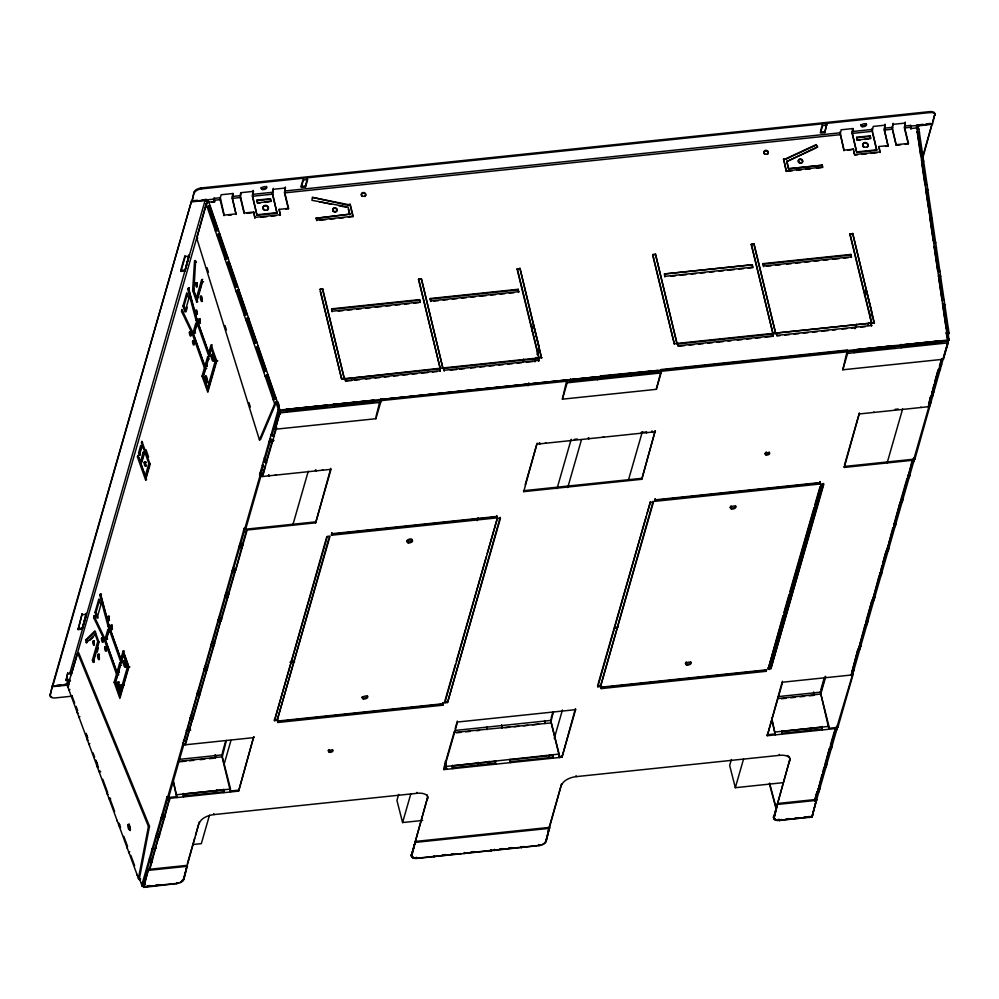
<?xml version="1.0" encoding="UTF-8"?>
<svg xmlns="http://www.w3.org/2000/svg" width="999" height="999" viewBox="0 0 999 999"><rect width="100%" height="100%" fill="white"/><g stroke="black" fill="none" stroke-linecap="round" stroke-linejoin="round"><path stroke-width="1.5" d="M550.624 720.042L558.578 753.146M220.017 197.315L220.092 199.475M197.777 301.785L196.716 301.985L192.632 290.472L194.568 260.689L195.479 262.35L196.528 262.15M195.617 260.502L193.881 291.283L196.328 298.189L197.377 298.002L202.31 280.856M486.913 726.585L487.15 729.595L487.237 727.085M544.605 720.541L544.842 723.551L544.93 721.041M820.329 691.633L828.97 729.245L828.82 725.811L820.591 693.156L825.199 676.286M128.134 664.76L124.55 654.695L123.501 654.882L121.154 663.061L108.054 626.223L99.775 595.092L101.436 594.018L100.387 594.205L108.591 625.012L120.767 659.265L121.816 659.078L124.163 650.898L123.114 651.086L128.834 667.207L119.88 698.426L114.148 682.305L116.496 674.125L104.321 639.872L93.656 617.619L93.881 615.621L105.37 639.685L117.545 673.938L115.197 682.117L120.404 696.765M94.93 615.421L94.705 617.419L93.656 617.619M212.075 344.717L209.728 352.897L208.679 353.084L211.026 344.905L216.758 361.026L207.792 392.245L202.06 376.123L204.408 367.944L192.233 333.691L181.581 311.438L181.793 309.44L193.282 333.504L205.457 367.757L203.109 375.936L208.316 390.584M348.426 217.307L353.134 216.259L350.237 204.358L348.027 204.595L312.462 197.402L311.913 200.3L348.127 207.03L349.875 214.161L316.159 218.244L316.733 220.629M771.69 717.819L775.299 734.864L771.902 719.929M822.027 729.008L822.115 726.51L822.264 729.944L822.027 729.008L781.78 733.229L782.017 734.165L781.855 730.731L781.78 733.229M630.893 376.111L630.769 372.727L630.719 374.101M232.755 193.531L232.168 198.214L236.101 214.423L232.417 197.964L233.279 193.481L221.204 194.743L220.342 197.752L214.298 198.376L214.498 202.048L211.588 202.347M220.342 197.752L224.201 215.122L236.276 213.861M253.209 190.422L253.446 191.371L241.371 192.632L240.434 196.279L244.368 213.012L253.758 212.025L254.895 217.957L253.758 212.025M253.446 191.371L252.585 195.841L256.993 215.285L277.035 213.187L272.627 193.744L273.251 188.312M288.386 208.953L284.465 192.732L285.327 187.05L284.703 192.482L288.561 208.379L285.702 209.228M840.009 131.856L843.93 150.737M885.439 146.391L888.123 146.104L884.202 129.895L885.077 124.213L885.301 125.162L873.226 126.423L872.364 130.906L876.772 150.35L856.73 152.447L852.322 133.004L853.183 128.534L841.108 129.795L840.246 134.266L844.105 150.175L853.496 149.188L854.632 155.107L857.617 154.795M872.127 128.496L872.264 131.868M885.301 125.162L884.44 129.645L888.123 146.104M892.294 126.374L892.294 129.046M892.582 125.375L893.156 123.364L892.532 128.796L896.215 145.255L900.748 144.78M908.291 143.993L904.37 127.772L905.231 122.103L904.607 127.522L908.466 143.431L905.269 144.306M904.607 126.049L910.651 125.412L910.838 129.083L910.539 127.847M140.285 878.833A1.399 0.799 -22.2 0 1 139.485 878.158L149.488 826.298L78.734 652.859L77.685 653.046L148.439 826.485L138.436 878.346A2.51 1.361 -21.3 0 0 140.459 879.42L139.148 879.657L140.622 878.795M173.289 780.531L176.91 797.564L173.114 781.118M183.379 795.928L183.466 793.431L183.616 796.865L183.379 795.928L223.626 791.72L223.714 789.21L223.863 792.644L223.626 791.72M178.471 761.363L222.327 756.767L230.419 788.511L230.569 791.945L222.165 757.354L226.386 740.434M445.279 761.338L446.59 769.305L445.492 763.448M452.385 767.744L452.472 765.234L452.622 768.681L452.385 767.744L495.317 763.248L495.404 760.739L495.554 764.185L495.317 763.248M510.077 761.7L510.164 759.19L510.314 762.637L510.077 761.7L553.009 757.205L553.096 754.695L553.259 758.129L553.009 757.205M446.266 766.47L559.14 754.058L559.29 757.504L559.14 754.058L550.924 721.64L553.434 711.825M286.513 411.238L286.613 408.766L286.75 412.175L286.513 411.238L326.76 407.03C326.661 402.347 327.547 408.379 326.773 407.018M333.479 406.318L333.579 403.846L333.716 407.255L333.479 406.318L373.726 402.11C373.601 397.49 374.513 403.434 373.726 402.098M376.086 416.296L380.532 398.926L380.669 402.335L375.886 418.718L275.262 429.258L279.87 411.6L278.159 402.322L275.961 403.097L277.984 402.884M570.292 381.506L570.379 379.033L570.529 382.442L570.292 381.506L627.297 375.549C627.185 370.916 628.096 376.86 627.31 375.524M853.983 349.887L854.295 352.709L853.97 349.862L894.23 345.642L894.542 348.501L894.23 345.666M901.011 346.84L901.11 344.368L901.248 347.777L901.011 346.84L941.258 342.645C941.145 338.024 942.057 343.956 941.27 342.632M943.63 356.818L948.026 341.695L946.153 332.879L948.351 332.105L946.328 332.317L948.313 342.307L943.431 359.253L842.794 369.792L847.589 353.409L847.439 350L660.951 369.543L661.088 372.952L656.306 389.335L562.387 399.175L566.845 379.945L380.357 399.513M657.492 372.365C657.379 367.669 658.279 373.763 657.492 372.365L630.656 375.187M842.794 369.792L847.277 350.587M207.38 202.947L208.853 202.085L277.447 402.297L275.699 403.708L260.489 439.672L259.44 439.86L196.766 238.262L206.119 203.896A2.498 1.174 -19.4 0 1 208.866 202.135L214.673 201.473M143.681 886.088L148.389 869.417L187.3 865.334L183.779 879.57A6.256 3.159 -14.4 0 1 176.786 883.578L143.556 887.412L143.169 885.713L143.918 887.025L148.389 869.417M186.875 866.82L183.779 879.57M411.625 854.744L415.384 841.445L549.55 827.384L546.041 841.62A6.256 3.159 -14.4 0 1 539.048 845.616L416.945 858.416A6.256 3.159 -14.4 0 1 411.863 855.668L411.625 854.744A6.256 3.159 -14.4 0 0 413.349 857.217M411.863 855.668L415.384 841.445M549.55 827.384L546.041 841.62M816.558 799.4L812.075 817.007L779.208 820.454A6.256 3.159 -14.4 0 1 774.125 817.719L777.647 803.483L816.558 799.4L812.075 817.007L811.375 816.92M774.125 817.719L777.647 803.483M50.187 695.204L52.41 685.726L50.187 695.204A6.256 3.134 -14.3 0 0 55.27 697.926L72.315 696.141M197.577 200.312L191.596 200.836L52.472 685.376L52.71 686.313L67.807 684.477L67.57 683.541M910.651 125.412L910.439 126.136L932.579 123.814L934.789 114.336A6.256 3.134 -14.3 0 0 929.719 111.626L201.174 187.962A6.256 3.134 -14.3 0 0 194.181 191.933L191.958 201.423L214.098 199.101L214.298 198.376M52.71 686.313L191.596 200.836M191.958 201.423L194.181 191.933M78.097 629.595L82.13 613.786L78.097 629.595L82.13 629.17L86.401 614.298L82.368 614.722M184.977 270.966L189.011 255.17L184.977 270.966L180.956 271.391L180.719 270.454L184.99 255.594M180.956 271.391L185.227 256.518L189.248 256.106M66.084 680.506L67.77 672.889L66.084 680.506L67.807 680.331A1.386 1.161 16 0 1 69.406 681.256L68.194 685.514A1.386 1.136 14.7 0 0 66.571 684.602L66.334 683.666M82.13 629.17L86.151 613.374M81.955 629.295L86.251 614.323M185.539 268.519L189.41 255.045M67.807 680.331L66.571 684.602L67.807 684.477M68.007 673.826L69.718 673.638L205.319 199.65L206.556 199.525L206.793 200.462L205.557 200.587A1.386 1.174 17.5 0 1 207.155 201.536L208.204 201.348A2.498 2.098 16.8 0 0 205.319 199.65M207.155 201.536L71.329 674.575A1.386 1.161 16 0 0 69.718 673.638M146.666 479.782L145.617 479.97L137.437 456.943L137.862 455.457L145.217 476.186L146.279 475.986L149.9 463.361L148.851 463.548L145.217 476.186M139.423 455.157L138.599 452.859L140.734 445.429L141.558 447.727L139.423 455.157L140.472 454.97L139.66 452.672L141.359 446.728M148.851 463.548L141.483 442.819L141.908 441.333L150.1 464.36L145.617 479.97M95.017 612.375L98.864 599L100.911 604.757L97.065 618.131L95.017 612.375L96.066 612.187L99.488 600.299M182.942 306.193L186.776 292.819L188.823 298.576L184.977 311.95L182.942 306.193L183.991 306.006L187.4 294.106M141.059 459.765L143.194 452.335L144.243 452.147L142.108 459.577L141.059 459.765L141.883 462.062L144.018 454.632L143.194 452.335M187.312 307.305L186.039 311.763L183.991 306.006M94.543 632.067L95.592 631.868L86.688 639.835L87.313 642.507L86.264 642.694L85.639 640.022L94.893 630.831L98.988 642.345L93.232 662.412L92.407 660.114L97.74 641.533L95.292 634.627L96.341 634.44M197.265 300.349L193.681 290.284L194.031 289.061L192.982 289.248M196.328 298.189L201.661 279.62L202.71 279.42M94.281 662.225L93.456 659.927L98.789 641.346L97.74 641.533M196.716 301.985L202.485 281.918L201.661 279.62M97.153 652.185L98.389 647.889M108.454 630.893L106.743 636.838L107.567 639.148L106.518 639.335L105.694 637.025L107.83 629.595L108.879 629.407M196.366 324.712L194.655 330.657L195.479 332.954L194.43 333.154L193.606 330.844L195.742 323.414L196.791 323.226M106.518 639.335L108.641 631.905L107.83 629.595M194.43 333.154L196.566 325.724L195.742 323.414M240.272 194.705L240.846 192.695M252.922 191.421L252.335 196.091L256.993 215.285M120.317 664.273L118.606 670.229L119.43 672.527L118.382 672.714L117.557 670.416L119.693 662.986L120.742 662.787M120.767 659.265L123.114 651.086M208.229 358.092L206.531 364.036L207.342 366.346L206.293 366.533L205.482 364.235L207.617 356.805L208.666 356.606M119.48 694.63L127.597 666.395L128.646 666.196L120.529 694.442L119.48 694.63L115.397 683.116L117.745 674.949L104.645 638.111L105.694 637.924M118.382 672.714L120.517 665.284L119.693 662.986M207.405 388.449L215.509 360.214L216.558 360.015L208.454 388.261L207.405 388.449L203.309 376.935L205.657 368.768L192.557 331.93L193.606 331.73M206.293 366.533L208.429 359.103L207.617 356.805M212.462 348.514L211.413 348.701L209.066 356.868L195.979 320.042L187.687 288.911L189.348 287.837L187.687 288.911M272.964 189.323L272.39 193.993L277.035 213.187M302.722 180.569L301.011 186.513L305.307 186.064L307.442 178.634M303.384 180.007L301.248 187.45L305.544 187L307.68 179.558L303.384 180.007L303.147 179.083M143.219 885.913L142.17 886.101L141.796 885.052L167.195 796.615A2.498 2.085 16 0 0 170.092 798.288L238.624 791.108L253.746 736.663L238.624 791.108M182.929 744.168L183.978 743.968L168.619 797.477L167.57 797.664L244.231 528.334A2.498 2.085 16 0 0 247.128 530.007L315.659 522.827L331.019 469.318L262.487 476.498A2.498 2.085 16 0 1 259.59 474.825L278.371 409.428A2.498 2.085 16 0 0 281.268 411.101L946.965 341.346A2.498 2.085 16 0 0 948.875 339.173L949.05 340.247L947.964 340.284L916.857 127.959L918.031 128.484M260.639 474.637L261.014 475.686L245.654 529.195L244.605 529.383L259.965 475.886L259.59 474.825M145.442 884.477L145.092 883.553A1.386 1.161 16 0 1 143.494 882.629L149.862 860.239L148.839 860.526A2.498 2.085 16 0 0 151.736 862.199L151.611 861.25L149.051 870.166M150.499 858.004L149.475 858.291A2.498 2.085 16 0 0 152.372 859.964L158.654 836.725L152.135 859.028A1.386 1.161 16 0 1 150.524 858.104L156.468 837.199M157.567 833.578L162.238 817.132L161.214 817.419A2.498 2.085 16 0 0 164.111 819.093L159.415 835.439A2.498 2.085 16 0 1 156.518 833.765L157.542 833.491A1.386 1.161 16 0 0 159.178 834.502L163.986 818.144M162.874 814.909L161.826 815.097A2.498 2.085 16 0 0 164.76 816.857L169.318 799.562L164.51 815.933A1.386 1.161 16 0 1 162.912 814.997L167.145 800.049M182.555 743.106A2.498 2.085 16 0 0 185.452 744.779L192.582 718.568L186.064 740.871A1.386 1.161 16 0 1 184.465 739.934L190.834 717.557L189.81 717.831A2.498 2.085 16 0 0 192.707 719.505L213.836 645.941A2.498 2.085 16 0 1 210.939 644.268L210.939 644.268M199.188 695.529L193.107 716.345A1.386 1.161 16 0 1 191.496 715.421L197.44 694.517M203.858 668.693L203.896 668.793A2.498 2.085 16 0 0 206.793 670.454L206.668 669.517L200.15 691.82A1.386 1.161 16 0 1 198.539 690.896L204.907 668.506M213.274 646.478L207.193 667.295A1.386 1.161 16 0 1 205.582 666.37L211.526 645.466M212.6 641.745L211.538 641.945A2.498 2.085 16 0 0 214.473 643.706L220.742 620.466L214.236 642.769A1.386 1.161 16 0 1 212.625 641.845L218.993 619.455M227.784 595.941L221.278 618.244A1.386 1.161 16 0 1 219.668 617.32L226.036 594.929L225.025 595.217A2.498 2.085 16 0 0 227.922 596.89L227.784 595.941A1.386 1.161 16 0 1 227.273 595.941M234.827 571.416L228.321 593.718A1.386 1.161 16 0 1 226.711 592.794L233.079 570.404M233.716 568.181L240.122 545.879L239.111 546.166A2.498 2.085 16 0 0 242.008 547.839L241.87 546.89L235.602 570.129A2.498 2.085 16 0 1 232.705 568.456L233.754 568.269A1.386 1.161 16 0 0 235.364 569.205L235.464 569.193M240.759 543.656L244.605 530.282L243.581 530.556A2.498 2.085 16 0 0 246.478 532.23L242.645 545.604A2.498 2.085 16 0 1 239.748 543.931L240.796 543.743A1.386 1.161 16 0 0 242.407 544.68L246.353 531.281M262.999 473.326L262.887 473.326A1.386 1.161 16 0 1 261.276 472.402L263.386 464.872L262.362 465.159A2.498 2.085 16 0 0 265.259 466.833L265.135 465.884L262.487 476.498M272.702 439.51L266.196 461.813A1.386 1.161 16 0 1 264.585 460.889L270.954 438.499M275.587 429.47L273.776 435.427A1.386 1.161 16 0 1 272.165 434.503L278.109 413.598M151.736 862.199L152.372 859.964M155.844 835.901L155.881 836.001A2.498 2.085 16 0 0 158.779 837.674L159.415 835.439M164.111 819.093L164.76 816.857M170.092 798.288L169.443 800.511A2.498 2.085 16 0 1 166.546 798.838L167.57 798.563M213.836 645.941L214.473 643.706M217.982 619.742L217.944 619.642A2.498 2.085 16 0 0 220.879 621.415L228.022 596.878M227.922 596.89L234.965 572.365A2.498 2.085 16 0 1 232.068 570.691L232.03 570.591M234.965 572.365L235.602 570.129M242.008 547.839L242.645 545.604M246.478 532.23L247.128 530.007M265.259 466.833L272.839 440.447A2.498 2.085 16 0 1 269.942 438.786L269.905 438.686M272.839 440.447L276.673 427.435M149.713 869.617L151.848 862.187M235.714 570.117L242.108 547.827M265.372 466.82L263.237 474.25A2.498 2.085 16 0 1 260.227 472.589L261.251 472.315M176.586 794.729L230.257 789.098M187.375 863.586L194.655 838.236M195.517 835.251L198.938 823.313M199.363 821.827L183.329 879.432A6.256 3.134 -14.3 0 1 180.07 882.392M222.427 752.472L225.737 740.946M209.49 815.221L201.323 843.643L193.581 844.455M215.921 792.781L216.783 789.797M224.088 764.372L230.956 740.434M292.807 525.062L308.266 471.216M315.659 522.827L330.781 468.381M274.463 720.679L327.385 536.363L330.07 536.088L277.148 720.391L274.463 720.679L326.71 536.938M277.148 720.391L329.395 536.65M442.882 705.194L443.069 702.772L442.882 705.194L277.847 722.477L278.034 720.054M331.618 535.202L331.805 532.779L331.618 535.202L496.653 517.907L497.077 516.421L332.055 533.716M277.847 722.477L278.271 720.991L443.306 703.708M398.651 794.392L396.928 800.374L402.585 822.552L422.702 820.441M477.235 520.691L478.096 517.694M522.764 362.15L523.626 359.153M531.78 330.731L533.503 324.75L538.773 345.454M402.585 822.552L410.739 794.13M527.984 385.814L528.846 382.829M534.852 361.888L536.138 357.392M537 354.408L539.148 346.928M496.653 517.907L496.84 515.496M445.054 700.386L455.382 664.422M456.243 661.425L486.351 556.543M487.212 553.546L497.539 517.582L444.855 702.821L447.54 702.534L500.462 518.231L497.777 518.518M447.54 702.534L500.224 517.295M459.777 853.708L416.496 858.241A6.256 3.134 -14.3 0 1 411.426 855.531L427.46 797.926A12.862 6.431 -14.3 0 0 426.773 794.667M411.426 855.531L427.46 797.926M444.093 767.17L454.333 731.505M455.194 728.533L457.317 721.091M525.187 484.777L536.7 444.642M443.906 769.592L457.567 722.027L575.636 709.665L575.387 708.728L561.975 757.217L443.906 769.592L443.668 768.656L446.353 768.381M641.783 479.283L655.207 430.781L641.783 479.283L523.713 491.645L537.125 443.156M477.559 765.371L478.421 762.374M557.005 488.673L571.178 439.31M488.286 764.247L489.148 761.25M567.744 487.549L581.48 439.685M551.136 718.044L552.784 712.324M550.874 722.914L453.583 732.529M548.663 757.916L549.525 754.932M554.245 738.473L562.412 710.064M628.546 479.732L642.295 431.868M561.975 757.217L575.636 709.665M547.927 831.593L561.625 783.865L545.591 841.47A6.256 3.134 -14.3 0 1 542.32 844.43M598.001 684.365L646.191 516.533M647.052 513.536L650.499 501.56L597.814 686.788L600.499 686.513L653.421 502.21L650.736 502.485M600.499 686.513L653.184 501.273M601.198 688.598L601.623 687.112L766.658 669.817L766.221 671.303L601.198 688.598L601.386 686.176M654.969 501.323L655.157 498.901L654.969 501.323L820.004 484.028L820.191 481.605L820.004 484.028M820.679 130.619L822.377 124.675M824.774 132.592L826.673 124.226L824.774 132.592L820.491 133.042L822.627 125.612L826.91 125.162M852.659 128.584L852.085 133.254L856.73 152.447M731.393 759.527L729.67 765.509L735.326 787.687L783.316 782.654M855.069 328.771L856.355 324.288M864.522 295.866L866.233 289.885L871.515 310.589M917.781 128.859L918.643 125.874L918.406 124.937L917.169 125.062L917.407 125.999L918.643 125.874A1.386 1.174 17.5 0 0 917.569 127.098L916.483 127.135A2.498 2.098 16.8 0 1 917.045 125.524M768.206 668.943L821.128 484.627L823.813 484.353L770.891 668.656L768.206 668.943L783.029 615.559M783.89 612.562L789.048 594.58M789.909 591.583L814.01 507.679M814.872 504.682L820.029 486.7M735.326 787.687L743.481 759.265M769.255 669.53L822.502 484.065M868.031 325.524L868.88 322.527M870.179 318.044L871.89 312.063M770.891 668.656L823.576 483.416M922.364 157.73L932.279 123.227L922.601 158.666M932.754 121.453L934.789 114.336M828.733 728.308L835.551 727.597A1.386 1.161 16 0 0 836.613 726.385L836.787 727.472L837.874 727.434L837.699 726.348A2.498 2.085 16 0 1 835.788 728.533L767.257 735.714L782.379 681.268M844.48 465.01L859.415 412.987L844.292 467.432L912.824 460.252A2.498 2.085 16 0 0 914.734 458.079L914.909 459.153L913.823 459.19L913.648 458.104A1.386 1.161 16 0 1 912.587 459.315L844.055 466.496L844.292 467.432M767.257 735.714L782.617 682.205L851.148 675.024A2.498 2.085 16 0 0 853.071 672.851L914.097 460.302A2.498 2.085 16 0 1 912.187 462.475L901.298 500.374A2.498 2.085 16 0 0 903.221 498.201L902.122 498.239A1.386 1.161 16 0 1 901.061 499.45L901.185 500.387M774.987 732.03L828.646 726.398M811.126 816.782A2.498 2.085 16 0 1 810.401 816.97L778.758 820.279A6.256 3.134 -14.3 0 1 773.676 817.569L789.709 759.964A12.862 6.431 -14.3 0 0 787.474 755.494M773.676 817.569L789.709 759.964M820.816 689.772L824.138 678.246M810.301 730.506L811.163 727.509M820.554 694.655L825.761 676.66M887.174 462.787L902.634 408.941M814.535 800.436L817.095 791.52L814.772 801.373M817.731 789.285L817.844 789.272A1.386 1.161 16 0 0 818.905 788.074L819.979 787.936A2.498 2.085 16 0 1 818.081 790.209L822.002 774.425M822.851 771.453L824.138 766.995M824.774 764.759L829.47 748.413L825.124 765.684A2.498 2.085 16 0 0 827.035 763.511L825.948 763.548A1.386 1.161 16 0 1 824.887 764.759L825.012 765.696M830.531 744.705L834.377 731.318M851.66 671.128L851.772 671.116A1.386 1.161 16 0 0 852.834 669.904L853.92 669.879A2.498 2.085 16 0 1 852.01 672.052L858.066 648.838L851.148 675.024M859.215 647.514L860.326 647.577A2.498 2.085 16 0 1 858.403 649.75L865.109 624.313M865.746 622.077L872.139 599.787L866.096 623.001A2.498 2.085 16 0 0 868.006 620.829L866.907 620.766A1.386 1.161 16 0 1 865.858 622.065L865.983 623.014M872.789 597.552L872.889 597.539A1.386 1.161 16 0 0 873.963 596.328L875.037 596.203A2.498 2.085 16 0 1 873.126 598.476L879.182 575.262M879.932 573.014L879.832 573.026A1.386 1.161 16 0 0 881.006 571.815L882.092 571.778A2.498 2.085 16 0 1 880.169 573.95L881.967 565.596M882.816 562.624L886.225 550.736L880.069 573.963M886.975 548.501L886.875 548.501A1.386 1.161 16 0 0 888.036 547.29L889.135 547.252A2.498 2.085 16 0 1 887.212 549.425L892.844 527.697M894.018 523.976L900.311 501.685L894.255 524.9A2.498 2.085 16 0 0 896.178 522.727L895.079 522.764A1.386 1.161 16 0 1 894.018 523.976L894.155 524.912M900.948 499.463L906.93 478.646M907.991 474.937L908.103 474.925A1.386 1.161 16 0 0 909.165 473.713L910.251 473.676A2.498 2.085 16 0 1 908.341 475.861L911.837 461.55M930.194 397.639L928.833 404.508A2.498 2.085 16 0 0 930.743 402.335L929.657 402.372A1.386 1.161 16 0 1 928.583 403.584M931.792 392.07L931.892 392.058A1.386 1.161 16 0 0 932.966 390.846L934.053 390.821A2.498 2.085 16 0 1 932.129 392.994L933.928 384.64M934.777 381.668L938.186 369.78L932.03 393.007M941.07 359.74L939.709 366.608A2.498 2.085 16 0 0 941.62 364.435L948.875 339.173M817.969 790.221L824.475 767.919A2.498 2.085 16 0 0 826.398 765.746L825.286 765.684M873.026 598.488L879.532 576.186A2.498 2.085 16 0 0 881.455 574L880.344 573.95M887.112 549.438L893.618 527.135A2.498 2.085 16 0 0 895.529 524.962M928.72 404.52L930.718 396.141M939.597 366.621L941.732 359.19M817.332 792.457L818.081 790.209M824.475 767.919L825.124 765.684M829.707 749.35L835.788 728.533M858.703 646.603L858.815 646.59A1.386 1.161 16 0 0 859.877 645.379L860.951 645.254A2.498 2.085 16 0 1 859.053 647.527L866.096 623.001M872.389 600.724L873.126 598.476M879.532 576.186L880.169 573.95M886.463 551.673L887.212 549.425M893.618 527.135L894.255 524.9M900.549 502.622L901.298 500.374M912.187 462.475L912.824 460.252M859.652 413.923L928.183 406.743L928.833 404.508M930.856 397.09L932.129 392.994M938.423 370.704L939.709 366.608M815.684 799.125L817.819 791.695M818.893 787.974L824.862 767.17M825.936 763.448L830.194 748.588M831.268 744.867L832.367 744.929A2.498 2.085 16 0 1 830.456 747.115L830.219 746.178A1.386 1.161 16 0 0 831.28 744.967L835.539 730.007M852.821 669.817L858.79 649M859.864 645.292L865.833 624.475M866.92 620.854L872.876 599.949M873.963 596.328L879.919 575.436M881.006 571.815L886.962 550.911M888.049 547.29L894.005 526.386M895.067 522.664L901.048 501.86M908.091 477.335L901.485 500.462L902.572 500.437A2.498 2.085 16 0 1 900.661 502.609M909.152 473.613L912.562 461.725M913.011 460.339L913.648 458.104M929.644 402.272L931.343 396.328M932.941 390.759L938.923 369.942M939.472 365.671A1.386 1.161 16 0 0 940.534 364.473L942.232 358.429M836.787 727.472L853.071 672.851M913.823 459.19L929.182 405.681M837.699 726.348L812.949 812.562A2.498 2.085 16 0 1 812.711 813.76M914.909 459.153L941.233 365.796M837.874 727.434L853.233 673.925M275.262 429.258L280.132 412.45L278.159 402.322M562.387 399.175L567.17 382.792L566.858 379.97M660.414 373.501L656.306 389.335M77.685 653.046L67.607 686.35L138.436 878.346L139.485 878.158M257.405 203.047L256.993 200.1L270.417 198.689L270.991 201.074L257.405 203.047L260.377 202.735M270.816 201.636L270.417 198.689M279.171 209.365L280.307 215.285L279.171 209.365L288.561 208.379M246.89 314.198L247.065 313.624A2.498 1.124 -18.9 0 0 244.305 315.334L245.354 315.135A1.386 0.624 -18.9 0 1 246.079 314.473M256.543 342.37L256.731 341.808A2.498 1.124 -18.9 0 0 253.958 343.506M312.462 197.402L347.839 205.157L350.237 204.358M265.047 371.041A1.386 0.624 -18.9 0 1 266.196 370.554L266.383 369.98A2.498 1.124 -18.9 0 0 263.611 371.69L264.66 371.491L256.618 348.014A1.386 0.624 -18.9 0 1 258.154 347.065L258.329 346.503A2.498 1.124 -18.9 0 0 255.569 348.201L256.618 348.014M316.159 218.244L349.875 214.161M275.037 399.001A1.386 0.624 -18.9 0 1 275.861 398.726L276.036 398.164A2.498 1.124 -18.9 0 0 273.264 399.862L274.325 399.675L266.271 376.198A1.386 0.624 -18.9 0 1 267.807 375.249L267.994 374.687A2.498 1.124 -18.9 0 0 265.222 376.386L266.271 376.198M279.732 410.065L947.901 340.047M320.055 289.298L322.739 289.023L320.055 289.298L341.67 379.133L344.355 378.846L322.739 289.023M332.105 311.775L331.705 308.828L419.592 299.625L420.167 302.01L332.292 311.213L331.705 308.828M351.81 380.507L345.604 381.156L345.03 378.771L439.797 368.294L440.197 371.241L439.797 368.294M345.604 381.156L345.204 378.209M418.668 278.971L440.284 368.793L418.494 279.533L421.353 278.684L442.969 368.519L421.353 278.684M419.992 302.572L419.592 299.625M430.319 298.501L430.719 301.448L430.319 298.501L518.206 289.285L518.606 292.232L518.206 289.285M443.818 367.882L444.218 370.829L443.818 367.882L538.411 357.967L538.811 360.914L538.411 357.967M538.898 358.466L517.107 269.206L519.967 268.356L541.583 358.179L519.967 268.356M597.052 376.81L597.352 379.62L597.052 376.81L570.217 379.62M600.574 375.861L600.711 379.295L600.574 375.899L657.417 370.479M655.481 254.158L677.097 343.981L655.481 254.158L652.797 254.433L674.412 344.268L652.984 256.518M664.447 273.963L752.334 264.76L664.447 273.963L664.847 276.91M677.946 343.344L678.346 346.291L677.946 343.344L772.539 333.429L772.939 336.376L772.539 333.429M751.236 244.668L754.095 243.818L775.711 333.654L773.026 333.928L751.236 244.668L754.095 243.818M783.603 158.953L786.325 171.416L783.603 158.953L785.813 158.729L816.183 144.63L817.469 147.328L816.183 144.63M783.428 159.515L785.813 158.729M788.436 168.756L821.977 165.247L788.436 168.756L786.688 161.613L817.644 146.766M763.461 266.583L763.061 263.636L850.948 254.42L851.348 257.367L850.948 254.42M773.026 333.928L751.41 244.106M776.56 333.017L871.153 323.102L776.56 333.017L776.96 335.964L780.069 335.627M857.142 140.197L856.742 137.25L870.154 135.852L870.741 138.224L857.142 140.197L860.127 139.885M853.496 149.188L847.951 150.312M870.554 138.799L870.154 135.852M871.64 323.601L849.849 234.34L852.709 233.491L874.325 323.314L852.709 233.491M878.908 146.528L880.044 152.447L878.908 146.528L888.298 145.542M916.67 128.521L918.218 127.909M871.153 323.102L871.553 326.049L870.978 323.664M925.686 189.548L925.861 188.986A2.498 1.236 -8.4 0 1 927.909 190.185L926.822 190.222A1.386 0.687 -8.4 0 0 925.686 189.548L929.395 212.949A2.498 1.236 -8.4 0 1 931.443 214.136L930.356 214.173M811.837 816.083L811.7 816.308A2.498 2.085 16 0 0 812.312 814.784L812.474 815.871L811.388 815.908M947.339 337.537L949.025 333.241L918.905 129.208A2.51 1.286 -8.8 0 0 916.857 127.959M874.412 412.375L873.638 412.125M921.365 407.455L920.603 407.205M259.44 439.86L274.65 403.896A2.51 1.024 -18 0 1 277.447 402.297L276.136 402.535M146.603 886.737L145.891 886.65M176.111 883.653L175.412 883.566M524.962 847.102L524.05 846.403M782.567 820.104L781.655 819.417M276.011 475.074L275.299 474.95M322.977 470.154L322.252 470.029M546.091 443.169L545.379 443.044M603.783 437.125L603.071 437M173.426 883.928L172.69 883.728M431.044 856.942L430.294 856.742M461.226 853.77L460.477 853.583M434.09 855.818L434.278 856.867L433.691 856.505M99.775 595.092L100.387 594.205M86.264 642.694L95.292 634.627M89.573 640.484L92.957 637.462M785.639 159.291L815.996 145.192M786.688 161.613L816.071 147.977M207.555 202.385L208.866 202.135M208.341 207.118L207.293 207.317A2.498 1.124 -18.9 0 1 210.065 205.607L209.877 206.181A1.386 0.624 -18.9 0 0 208.341 207.118L216.396 230.607L215.347 230.794A2.498 1.124 -18.9 0 1 218.107 229.096L217.932 229.658A1.386 0.624 -18.9 0 0 216.521 230.369M196.766 238.262L197.814 238.074M218.007 235.302L216.945 235.489A2.498 1.124 -18.9 0 1 219.718 233.791L219.543 234.353A1.386 0.624 -18.9 0 0 218.007 235.302L226.049 258.778L225 258.978A2.498 1.124 -18.9 0 1 227.76 257.267L227.585 257.842A1.386 0.624 -18.9 0 0 226.423 258.316M227.66 263.474L226.611 263.674A2.498 1.124 -18.9 0 1 229.37 261.963L229.196 262.537A1.386 0.624 -18.9 0 0 227.66 263.474L235.702 286.963L234.653 287.15A2.498 1.124 -18.9 0 1 237.412 285.452L237.238 286.014A1.386 0.624 -18.9 0 0 235.702 286.963M195.767 283.167L196.815 282.979M202.485 281.918L203.534 281.73M192.632 290.472L193.681 290.284M200.512 296.516L201.561 296.328A2.785 0.787 79.7 0 0 202.422 301.074M237.312 291.658L236.263 291.845A2.498 1.124 -18.9 0 1 239.023 290.147L238.848 290.709A1.386 0.624 -18.9 0 0 237.312 291.658L245.354 315.135M181.581 311.438L182.63 311.238M195.692 310.489L196.741 310.289A2.223 0.637 79.7 0 0 197.427 314.086M188.299 288.024L196.503 318.831L197.552 318.644M195.979 320.042L197.028 319.842L210.115 356.68M198.851 319.405L199.9 319.218M196.566 325.724L197.615 325.524M246.965 319.83L245.916 320.03A2.498 1.124 -18.9 0 1 248.676 318.331L248.501 318.893A1.386 0.624 -18.9 0 0 246.965 319.83L255.007 343.319M193.606 330.844L194.655 330.657M189.498 332.043L190.547 331.843M192.233 333.691L193.282 333.504M192.67 340.959L193.719 340.771M211.476 354.92L212.525 354.732M208.429 359.103L209.478 358.916M216.758 361.026L217.807 360.839M205.482 364.235L206.531 364.036M204.408 367.944L205.457 367.757M205.657 368.768L206.706 368.569M202.06 376.123L203.109 375.936M205.294 376.473L206.343 376.286A3.472 0.987 79.7 0 0 206.83 381.019A3.472 0.987 79.7 0 0 208.391 382.043M203.309 376.935L204.358 376.748M275.961 403.097L277.272 402.859M275.699 403.708L274.65 403.896L206.119 203.896L207.18 203.696A1.386 0.674 -19.8 0 1 207.317 203.434M278.371 409.428L278.746 410.489L279.795 410.289L276.773 401.461M278.534 412.112L277.51 412.4A2.498 2.085 16 0 0 280.407 414.073M141.483 442.819L142.532 442.632M141.558 447.727L142.607 447.54M138.599 452.859L139.66 452.672M137.437 456.943L138.486 456.755L146.154 478.334M272.128 434.403L271.116 434.69A2.498 2.085 16 0 0 274.013 436.363M144.331 462.262L145.392 462.075A2.223 0.637 79.7 0 0 145.492 464.41A2.223 0.637 79.7 0 0 146.329 466.096M264.56 460.789L263.536 461.076A2.498 2.085 16 0 0 266.433 462.749M259.965 475.886L261.014 475.686M226.673 592.707L225.662 592.981A2.498 2.085 16 0 0 228.559 594.655M107.767 616.67L108.816 616.483M108.591 625.012L109.64 624.825M108.054 626.223L109.103 626.023L122.203 662.861M110.939 625.586L111.988 625.399M108.641 631.905L109.69 631.705M85.639 640.022L86.688 639.835M105.694 637.025L106.743 636.838M101.586 638.224L102.635 638.024M219.63 617.232L218.619 617.507A2.498 2.085 16 0 0 221.516 619.18M92.907 641.37L93.956 641.171M104.321 639.872L105.37 639.685M104.758 647.14L105.807 646.952A2.223 0.637 79.7 0 0 106.493 650.736M97.652 654.72L98.701 654.532M92.407 660.114L93.456 659.927M123.564 661.101L124.613 660.913M120.517 665.284L121.566 665.097M128.834 667.207L129.882 667.02M117.557 670.416L118.606 670.229M116.496 674.125L117.545 673.938M117.745 674.949L118.794 674.75M114.148 682.305L115.197 682.117M205.557 666.271L204.533 666.558A2.498 2.085 16 0 0 207.43 668.231M117.37 682.654L118.419 682.467M115.397 683.116L116.446 682.929M198.514 690.796L197.49 691.083A2.498 2.085 16 0 0 200.387 692.757L200.262 691.808M191.471 715.321L190.447 715.609A2.498 2.085 16 0 0 193.344 717.282L193.219 716.333M184.428 739.847L183.404 740.134A2.498 2.085 16 0 0 186.301 741.807L186.176 740.858M143.456 882.529L142.445 882.816A2.498 2.085 16 0 0 145.342 884.49M68.656 686.163L67.607 686.35A2.51 1.211 -19.7 0 0 68.169 687.25M69.868 689.447L68.819 689.635A2.498 1.261 -20.3 0 0 69.493 690.596M79.845 716.495L78.796 716.695A2.498 1.261 -20.2 0 0 79.47 717.644M89.823 743.556L88.774 743.743A2.498 1.261 -20.2 0 0 89.448 744.705M99.8 770.604L98.751 770.791A2.498 1.261 -20.2 0 0 100.749 771.765M109.778 797.652L108.729 797.839A2.498 1.261 -20.3 0 0 110.727 798.813M119.755 824.699L118.706 824.887A2.498 1.261 -20.2 0 0 119.393 825.848M148.439 826.485L149.488 826.298M129.745 851.747L128.696 851.935A2.498 1.261 -20.2 0 0 129.37 852.896M917.169 125.062L923.213 124.326M926.235 123.963L930.768 123.414M917.407 125.999L932.517 124.163M194.418 192.869A6.256 3.134 -14.3 0 1 201.411 188.898L929.957 112.562A6.256 3.134 -14.3 0 1 935.027 115.272M273.489 189.273L285.564 187.999M893.393 124.313L905.469 123.052M820.254 132.105L824.537 131.656M232.417 196.478L240.509 195.629M252.585 194.368L272.627 192.27M284.703 190.996L840.246 132.792M852.322 131.531L872.364 129.42M884.44 128.159L892.532 127.31M214.373 200.25L220.417 199.625M232.492 198.351L240.584 197.502M252.66 196.241L272.702 194.143M284.777 192.869L840.321 134.665M852.397 133.404L872.439 131.294M884.515 130.032L892.606 129.183M904.682 127.922L910.726 127.285M911.026 128.521L916.845 127.909M256.818 200.662L270.242 199.251M856.555 137.825L869.979 136.413M264.86 202.26L269.33 201.786M864.597 139.423L869.068 138.948M896.39 144.693L908.466 143.431M228.546 215.222L231.568 214.897M246.878 213.299L252.235 212.737M257.168 214.723L277.21 212.625M856.905 151.885L876.96 149.788M255.07 217.382L280.482 214.723M854.807 154.545L880.219 151.885M260.864 217.32L266.845 216.696M271.328 216.234L275.811 215.759M862.1 154.321L866.583 153.858M871.078 153.384L877.047 152.76M353.134 216.259L316.908 220.055L316.333 217.682M786.513 170.854L822.739 167.058L822.152 164.685M319.755 220.304L325.786 219.68M330.319 219.206L334.852 218.731M339.373 218.257L343.906 217.782M787.836 171.266L792.369 170.792M796.89 170.317L801.423 169.842M805.956 169.368L810.476 168.893M816.52 168.257L821.041 167.782M180.719 270.454L184.74 270.03M418.494 279.533L421.178 279.258M517.107 269.206L519.792 268.918M652.622 255.007L655.307 254.72M849.849 234.34L852.534 234.053M331.531 309.403L419.405 300.187M430.144 299.063L518.019 289.86M762.886 264.198L850.761 254.995M430.906 300.874L518.781 291.671M665.034 276.348L752.909 267.145L752.334 264.76M851.523 256.805L763.648 266.009L763.061 263.636M338.274 311.126L342.907 310.652M347.527 310.165L352.147 309.678M356.78 309.19L361.401 308.703M366.034 308.229L370.654 307.742M375.274 307.255L381.443 306.606M386.076 306.119L390.696 305.644M395.317 305.157L399.95 304.67M404.57 304.183L409.203 303.696M413.823 303.209L418.444 302.734M433.803 301.124L438.436 300.637M443.057 300.15L447.677 299.663M452.31 299.188L456.93 298.701M461.563 298.214L466.183 297.727M470.804 297.24L475.437 296.765M480.057 296.278L486.226 295.629M490.859 295.142L495.479 294.655M500.099 294.181L504.732 293.694M509.353 293.207L513.986 292.719M671.016 276.261L675.636 275.786M680.269 275.299L686.438 274.65M691.058 274.163L695.691 273.676M700.311 273.202L704.932 272.715M709.565 272.228L714.185 271.74M718.818 271.253L723.438 270.779M728.059 270.292L734.228 269.643M738.86 269.156L743.481 268.669M748.101 268.194L752.734 267.707L752.147 265.322M766.545 266.258L771.178 265.771M775.798 265.284L780.419 264.797M786.588 264.161L791.22 263.674M795.841 263.187L800.474 262.7M805.094 262.213L809.714 261.738M814.347 261.251L818.968 260.764M823.588 260.277L828.221 259.79M832.841 259.315L839.01 258.666M843.643 258.179L848.263 257.692M341.845 378.559L344.53 378.284M440.459 368.231L443.144 367.944M541.758 357.617L539.085 357.892L517.282 268.631M674.587 343.693L677.272 343.419M773.201 333.366L775.886 333.079M874.5 322.752L871.827 323.027L850.024 233.766M345.03 378.771L439.61 368.868M443.643 368.444L538.236 358.529M677.772 343.906L772.352 334.003M345.791 380.594L440.372 370.679M444.405 370.254L538.985 360.352M678.521 345.729L773.114 335.814M777.147 335.389L871.727 325.487M354.907 380.182L359.565 379.695M365.771 379.046L370.417 378.559M375.075 378.072L379.72 377.585M384.378 377.098L389.023 376.611M393.681 376.123L398.326 375.636M402.984 375.149L407.629 374.662M412.287 374.163L416.933 373.676M421.59 373.189L427.797 372.54M432.442 372.053L437.1 371.566M450.424 370.167L456.63 369.518M459.727 369.193L464.385 368.706M470.579 368.057L475.237 367.57M479.882 367.083L484.54 366.596M489.185 366.109L493.843 365.622M498.489 365.135L503.146 364.647M507.804 364.16L512.45 363.673M517.107 363.186L521.753 362.699M526.411 362.212L532.604 361.563M679.894 346.129L684.552 345.642M689.198 345.154L693.855 344.667M698.501 344.18L703.159 343.693M707.816 343.206L712.462 342.719M717.12 342.232L723.313 341.583M727.971 341.096L731.068 340.771M737.274 340.122L741.92 339.635M746.578 339.136L751.223 338.649M755.881 338.162L760.539 337.674M765.184 337.187L771.39 336.538M784.715 335.14L789.372 334.653M794.018 334.166L798.676 333.678M803.321 333.191L807.979 332.704M812.624 332.217L817.282 331.73M821.927 331.243L828.134 330.594M832.791 330.107L835.888 329.782M842.095 329.133L846.74 328.646M851.398 328.159L856.043 327.672M860.701 327.185L865.346 326.698M286.438 409.328L326.698 405.144M333.404 404.433L373.651 400.224M900.936 344.967L941.195 340.746M285.677 409.677L327.585 405.282M333.791 404.632L374.138 400.412M380.344 399.762L658.104 370.654M661.201 370.329L847.414 350.811M853.621 350.162L893.968 345.941M900.174 345.292L942.069 340.896M854.045 351.785L894.305 347.565M269.343 440.884L273.988 440.397M268.719 441.808L273.364 441.321M260.702 470.716L263.773 470.392M574.3 439.36L577.372 439.036M641.196 432.355L644.268 432.03M537.375 444.093L655.444 431.718M895.166 409.34L898.263 409.016M641.545 478.346L523.476 490.721L523.713 491.645M315.422 521.89L246.89 529.07A1.386 1.161 16 0 1 245.279 528.134L245.654 529.195M655.394 499.837L820.429 482.542M331.381 534.265L496.416 516.982M654.732 500.387L819.767 483.091M77.86 628.658L81.893 628.234M65.847 679.582L67.57 679.395A2.498 2.085 16 0 1 70.467 681.068M56.831 685.264L61.264 684.802M64.211 684.49L68.644 684.028M290.609 661.463L293.706 661.138M614.934 627.484L618.031 627.16M52.647 686.663L68.881 684.964M289.96 662.325L294.605 661.837M614.285 628.346L617.382 628.021M117.745 685.127L123.701 684.502M199.75 694.979L199.862 694.967A2.498 2.085 16 0 1 196.853 693.306L196.815 693.219M274.226 719.742L276.91 719.455M447.302 701.598L444.617 701.885L444.855 702.821M600.262 685.576L597.577 685.863L597.814 686.788M767.969 668.006L770.654 667.719M187.35 729.582L190.422 729.258M186.064 730.681L190.659 730.194M277.61 721.553L442.644 704.258M600.961 687.662L765.983 670.379L766.221 671.303M185.452 744.779L253.983 737.599M179.932 759.29L222.253 754.857L222.003 753.92L222.028 756.743M455.032 730.456L550.961 720.404L550.724 719.48M778.333 696.59L820.641 692.145M778.408 698.488L820.728 694.055M179.845 761.787L186.039 761.138M189.136 760.813L193.781 760.326M199.975 759.677L204.62 759.19M209.253 758.703L213.898 758.216M456.481 732.804L461.076 732.317M465.684 731.842L470.279 731.355M476.411 730.719L479.483 730.394M504.97 727.722L509.577 727.235M514.173 726.76L518.768 726.273M523.376 725.798L527.971 725.311M532.567 724.824L538.711 724.188M781.343 698.763L785.988 698.276M790.634 697.789L795.266 697.302M799.912 696.815L804.557 696.328M809.202 695.841L813.848 695.354M183.292 794.018L223.539 789.809M452.297 765.833L495.242 761.338M510.002 759.789L552.934 755.294M781.693 731.318L821.94 727.097M176.673 796.64L169.855 797.352A1.386 1.161 16 0 1 168.419 796.752M230.332 791.008L238.386 790.172M559.053 756.568L561.738 756.293M767.02 734.777L775.062 733.928M199.6 822.764A12.862 6.431 -14.3 0 1 213.986 814.585L417.257 793.293A12.862 6.431 -14.3 0 1 427.697 798.863M561.863 784.802A12.862 6.431 -14.3 0 1 576.248 776.623L779.52 755.331A12.862 6.431 -14.3 0 1 789.947 760.901M151.786 848.825L156.431 848.338M148.626 870.341L187.537 866.27M415.621 842.369L549.787 828.308M777.884 804.407L816.795 800.336M147.178 885.863L150.162 885.551M156.119 884.927L159.103 884.615M442.42 854.932L445.404 854.62M451.373 853.995L454.345 853.683M471.116 851.922L474.1 851.61M499.825 848.913L502.797 848.601M508.766 847.976L511.75 847.664M786.126 818.918L789.11 818.606M795.067 817.981L798.051 817.669M804.008 817.045L806.992 816.732M174.825 883.566L144.693 886.725A2.498 2.085 16 0 1 141.796 885.052M464.41 853.221L537.05 845.604M202.06 199.912L206.556 199.525M191.833 201.773L206.793 200.462M918.905 129.208L917.819 129.233A1.386 0.737 -9.1 0 0 917.494 128.671M939.547 276.461L940.646 276.423A2.498 1.236 -8.4 0 0 938.585 275.225M943.093 300.412L944.18 300.374A2.498 1.236 -8.4 0 0 942.132 299.176L941.945 299.75A1.386 0.687 -8.4 0 1 943.093 300.2M947.327 329.158L948.426 329.121A2.498 1.236 -8.4 0 0 946.365 327.922M948.351 332.105L946.99 332.143A2.51 1.136 -7.7 0 1 949.025 333.241L946.815 332.704L948.176 332.667M940.521 364.373L941.607 364.335M939.347 368.456L940.446 368.519A2.498 2.085 16 0 1 938.536 370.704M887.387 549.425L888.486 549.487A2.498 2.085 16 0 1 886.575 551.66M873.301 598.463L874.412 598.526A2.498 2.085 16 0 1 872.489 600.711M866.258 622.989L867.369 623.051A2.498 2.085 16 0 1 865.446 625.237M818.243 790.209L819.355 790.271A2.498 2.085 16 0 1 817.432 792.444M319.418 201.823L331.431 204.246M338.936 205.769L346.453 207.28M464.098 853.708L464.348 852.472M652.185 431.131L652.484 432.392L651.835 431.231M494.068 850.174L494.655 850.536L494.53 849.312M490.796 849.649L491.258 850.936L490.509 849.924M76.099 706.355L77.66 710.589M86.089 733.403L87.637 737.637M96.066 760.451L97.615 764.685M71.965 695.754L74.675 703.084M86.014 733.828L87.637 738.224M93.032 752.859L94.655 757.254M95.729 760.189L98.426 767.507M102.747 779.22L107.617 792.394M109.778 798.251L114.635 811.425M118.956 823.139L120.579 827.534M123.814 836.325L127.597 846.578M130.832 855.356L134.615 865.609M138.936 877.322L142.17 886.101M279.795 410.289L279.42 409.24A1.386 1.161 16 0 0 280.22 410.04M211.413 348.701L215.509 360.214M196.503 318.831L208.679 353.084M244.231 528.334L244.605 529.383M226.036 594.929L226.074 595.029A1.386 1.161 16 0 0 226.249 595.354M146.029 449.787L148.589 456.98M123.501 654.882L127.597 666.395M168.244 796.415L168.619 797.477M167.195 796.615L167.57 797.664M96.066 612.187L98.114 617.944M117.969 687.25L119.505 691.558M209.715 205.757L218.294 230.781M219.293 233.716L227.872 258.729M228.871 261.676L237.45 286.688M238.461 289.635L247.028 314.648M248.039 317.595L256.606 342.607M257.617 345.554L266.184 370.567M267.695 374.975L275.861 398.726M208.666 205.956L217.245 230.969M218.244 233.903L226.823 258.928M227.822 261.863L236.401 286.875M237.4 289.822L245.979 314.835M246.99 317.782L255.557 342.794M257.068 347.215L265.135 370.754M266.646 375.174L274.713 398.713M275.724 401.66L278.746 410.489M808.491 816.608L809.24 817.619L809.165 816.345M778.97 819.692L779.72 820.716L779.645 819.455M207.03 267.72L208.416 272.165M225 325.537L226.386 329.982M248.963 402.609L250.349 407.055M645.804 431.868L646.553 432.954L646.478 431.693M588.099 437.912L588.861 438.998L588.786 437.737M539.135 443.044L539.897 444.13L539.81 442.869M315.347 470.092L316.109 471.191L316.021 469.93M268.381 475.012L269.143 476.111L269.068 474.85M188.736 288.723L197.028 319.842M100.824 594.904L109.103 626.023M769.567 783.091L776.348 808.578M769.405 783.716L776.186 809.202M520.691 846.727L521.441 847.776L521.366 846.503M778.97 819.53L779.208 820.454M538.811 844.692L539.048 845.616M416.708 857.479L416.945 858.416M176.548 882.654L176.786 883.578M929.719 111.626L929.957 112.562M861.163 125.537L860.926 124.6A2.785 1.386 -14.3 0 0 863.648 125.737A2.785 1.386 -14.3 0 0 866.27 123.539M820.891 483.703L821.128 484.627M765.359 454.083L765.122 453.146A2.223 1.111 -14.3 0 0 767.682 453.958A2.223 1.111 -14.3 0 0 769.13 451.985M813.698 691.92L814.023 694.767M730.531 507.817L730.294 506.893A2.785 1.386 -14.3 0 0 733.029 508.016A2.785 1.386 -14.3 0 0 735.651 505.831M779.27 754.395L779.52 755.331M778.521 819.342L778.758 820.279M685.726 663.885L685.489 662.949A2.785 1.386 -14.3 0 0 688.211 664.085A2.785 1.386 -14.3 0 0 690.833 661.9M576.011 775.699L576.248 776.623M538.349 844.517L538.598 845.441A6.256 3.134 -14.3 0 0 540.509 845.092M305.307 186.064L305.544 187M417.02 792.357L417.257 793.293M261.189 187.437L261.426 188.374M416.258 857.304L416.496 858.241M362.375 697.764L362.137 696.827A2.785 1.386 -14.3 0 0 364.86 697.964A2.785 1.386 -14.3 0 0 367.482 695.779M213.861 198.164L214.098 199.101M273.876 435.414L274.113 436.351M201.174 187.962L201.411 188.898M266.308 461.8L266.546 462.737M264.31 457.792L265.472 462.325M328.384 750.461L328.621 751.398M242.507 544.667L242.745 545.591M228.434 593.718L228.671 594.642M221.391 618.231L221.628 619.168M214.348 642.757L214.585 643.693M207.305 667.282L207.542 668.219M213.749 813.648L213.986 814.585M164.623 815.921L164.86 816.845M124.063 684.952L123.826 684.015A2.785 1.386 -14.3 0 1 122.115 685.439M159.291 834.502L159.528 835.426M152.248 859.015L152.485 859.952M943.193 358.316L943.431 359.253M847.352 352.472L847.589 353.409L948.213 342.857L948.026 342.145A2.498 2.085 16 0 1 947.377 343.818M566.933 381.855L567.17 382.792L661.088 372.952L660.851 370.467M380.432 401.398L380.669 402.335L280.045 412.874L279.807 411.938M375.649 417.782L375.886 418.718M892.769 131.156L896.215 145.255M872.614 133.279L876.435 148.926M856.742 137.25L857.317 139.635M853.646 151.099L854.307 153.771M821.977 165.247L822.552 167.62M786.862 161.051L788.611 168.194M753.92 244.393L775.711 333.654M350.05 204.932L352.959 216.833M348.301 209.016L349.7 214.735M322.565 289.585L344.355 378.846M320.254 291.383L341.67 379.133M256.993 200.1L257.58 202.472M244.193 213.574L240.26 197.365M220.242 200.187L224.026 215.697M214.498 202.048L213.948 198.501M215.622 757.467L215.297 754.62L215.447 758.054M947.989 340.509L947.789 339.198A1.386 1.161 16 0 1 947.664 339.872M932.866 394.805L932.879 394.905A2.498 2.085 16 0 1 930.956 397.078M909.602 475.811L909.614 475.911A2.498 2.085 16 0 1 907.704 478.084M837.05 728.483L837.062 728.583A2.498 2.085 16 0 1 835.152 730.756L834.914 729.832A1.386 1.161 16 0 0 835.289 729.732M831.717 747.065L831.73 747.165A2.498 2.085 16 0 1 829.819 749.337M918.256 131.706L921.877 156.681M922.552 160.839L926.173 185.364L927.209 185.402A2.498 1.236 -8.4 0 0 925.149 184.203M926.635 188.436L934.777 243.644M935.239 246.703L938.848 271.666M939.535 275.849L943.156 300.374M943.618 303.446L949.05 340.247M917.157 131.731L920.791 156.269M921.665 162.3L924.974 184.765M929.844 217.607L933.241 240.759M934.14 246.741L937.774 271.278M942.069 300.412L938.448 275.874A1.386 0.687 -8.4 0 1 939.422 276.049M942.532 303.484L946.19 328.484M813.723 694.767L813.573 692.856M264.723 210.489A2.785 2.36 17.5 0 1 263.137 206.968A2.785 2.36 17.5 0 1 267.245 206.543A2.785 2.36 17.5 0 1 267.407 210.215M933.64 241.683A2.498 1.236 -8.4 0 1 935.688 242.882L934.602 242.919A1.386 0.687 -8.4 0 0 934.602 242.707M939.934 271.628A2.498 1.236 -8.4 0 0 937.886 270.429L937.711 271.004A1.386 0.687 -8.4 0 1 938.71 271.253M226.049 258.778A1.386 0.624 -18.9 0 1 226.186 258.554M921.615 160.24A2.498 1.236 -8.4 0 1 923.663 161.438L922.577 161.476A1.386 0.687 -8.4 0 0 922.577 161.264M922.964 156.656A2.498 1.236 -8.4 0 0 920.916 155.457L920.728 156.019A1.386 0.687 -8.4 0 1 921.74 156.281M266.533 186.388A2.785 1.386 -14.3 0 1 264.385 188.461A2.785 1.386 -14.3 0 1 261.201 187.937M921.44 160.814A1.386 0.687 -8.4 0 1 922.452 161.064M925.736 184.877A1.386 0.687 -8.4 0 1 926.11 185.215M255.145 343.094A1.386 0.624 -18.9 0 1 255.732 342.645M764.61 154.196A2.223 1.886 17.5 0 1 764.31 151.411A2.223 1.886 17.5 0 1 767.494 151.573A2.223 1.886 17.5 0 1 767.432 154.345M362.1 196.378A2.223 1.886 17.5 0 1 361.8 193.581A2.223 1.886 17.5 0 1 364.985 193.744A2.223 1.886 17.5 0 1 364.922 196.516M862.587 144.892A2.785 2.36 17.5 0 1 866.583 143.444A2.785 2.36 17.5 0 1 867.144 147.365M863.623 147.19A2.785 2.36 17.5 0 1 862.612 145.729M130.457 829.582A2.785 0.799 79.8 0 1 129.096 827.035A2.785 0.799 79.8 0 1 129.47 824.138M98.377 767.319A2.498 1.261 -20.2 0 1 97.09 766.283M51.661 696.728A6.256 3.134 -14.3 0 1 49.95 694.28M108.354 794.367A2.498 1.261 -20.3 0 1 107.068 793.331M117.283 821.128A2.498 1.261 -20.3 0 1 117.045 820.379M127.26 848.176A2.498 1.261 -20.3 0 1 127.023 847.427M78.421 713.224A2.498 1.261 -20.3 0 1 77.135 712.187M137.238 875.224A2.498 1.261 -20.2 0 1 137 874.475M775.599 819.255A6.256 3.159 -14.4 0 1 773.888 816.782M182.942 879.719A6.256 3.159 -14.4 0 1 181.818 880.743M123.089 683.803A2.785 1.386 -14.3 0 1 122.353 686.375M120.492 686.738A2.785 1.386 -14.3 0 1 118.993 684.989M88.399 740.271A2.498 1.261 -20.3 0 1 87.113 739.235M120.255 685.801A2.785 1.386 -14.3 0 1 118.456 684.577M144.056 885.776A1.386 1.161 16 0 1 143.656 885.663M178.247 883.041A6.256 3.134 -14.3 0 1 176.336 883.403M70.217 672.727A2.498 2.085 16 0 1 71.566 673.289M67.133 683.691A2.498 2.06 15.3 0 1 68.581 684.365M130.17 830.569A4.171 1.186 79.7 0 1 128.734 826.023M194.405 344.555A2.223 0.637 79.7 0 1 193.631 341.608A2.223 0.637 79.7 0 1 194.343 340.659M200.337 322.552A2.223 0.637 79.7 0 1 199.825 320.055A2.223 0.637 79.7 0 1 200.275 318.881M214.335 360.951A3.472 0.987 79.7 0 1 212.575 357.779A3.472 0.987 79.7 0 1 213.112 354.208M191.234 335.639A2.223 0.637 79.7 0 1 190.472 332.367M112.425 628.733A2.223 0.637 79.7 0 1 111.9 626.236A2.223 0.637 79.7 0 1 112.363 625.062M120.467 688.224A3.472 0.987 79.7 0 1 119.093 687.674A3.472 0.987 79.7 0 1 118.307 683.279A3.472 0.987 79.7 0 1 119.393 682.292M126.411 667.132A3.472 0.987 79.7 0 1 124.663 663.96A3.472 0.987 79.7 0 1 125.2 660.389M103.322 641.82A2.223 0.637 79.7 0 1 102.597 639.597A2.223 0.637 79.7 0 1 102.785 637.737M103.259 637.924A2.223 0.637 79.7 0 1 103.509 638.386M109.503 620.267A2.223 0.637 79.7 0 1 108.741 617.32A2.223 0.637 79.7 0 1 109.44 616.371M94.393 644.505A2.223 0.637 79.7 0 1 93.881 642.02A2.223 0.637 79.7 0 1 94.331 640.846M99.251 658.691A2.785 0.787 79.7 0 1 98.614 655.182A2.785 0.787 79.7 0 1 99.488 654.395M197.24 286.301A2.223 0.637 79.7 0 1 196.728 283.816A2.223 0.637 79.7 0 1 197.19 282.642M146.004 461.963A2.223 0.637 79.7 0 1 146.266 462.425M412.899 857.042A6.256 3.134 -14.3 0 1 411.188 854.595M775.149 819.08A6.256 3.134 -14.3 0 1 773.438 816.633M824.937 766.708A1.386 1.161 16 0 1 824.625 766.895M866.145 623.751A1.386 1.161 16 0 1 865.596 624.2M879.994 574.974A1.386 1.161 16 0 1 879.682 575.162M894.08 525.924A1.386 1.161 16 0 1 893.755 526.111M907.841 477.06A1.386 1.161 16 0 1 907.467 477.147M912.874 461.001A1.386 1.161 16 0 1 912.649 461.263M185.215 743.843A1.386 1.161 16 0 1 184.415 743.718M150.35 860.938A1.386 1.161 16 0 1 150.062 860.663M158.541 836.737A1.386 1.161 16 0 1 157.742 836.613M191.321 718.244A1.386 1.161 16 0 1 190.859 717.644M199.101 694.043A1.386 1.161 16 0 1 198.351 693.731M205.394 669.205A1.386 1.161 16 0 1 205.12 668.918M213.187 644.992A1.386 1.161 16 0 1 212.799 644.879M240.334 546.303A1.386 1.161 16 0 1 240.16 545.978M930.106 404.57A2.498 2.085 16 0 1 928.183 406.743M765.846 452.322A2.223 1.111 -14.3 0 1 766.483 451.998M332.667 749.625A2.223 1.111 -14.3 0 1 329.82 751.448A2.223 1.111 -14.3 0 1 329.108 749.65M261.089 475.237A1.386 1.161 16 0 1 260.814 474.962M412.3 539.71A2.785 1.386 -14.3 0 1 410.152 541.783A2.785 1.386 -14.3 0 1 406.968 541.258M406.943 540.771A2.785 1.386 -14.3 0 1 407.854 539.747M408.653 539.335A2.785 1.386 -14.3 0 1 409.59 539.073M410.514 538.973A2.785 1.386 -14.3 0 1 411.963 539.323M730.606 506.368A2.785 1.386 -14.3 0 1 731.206 505.869M685.789 662.424A2.785 1.386 -14.3 0 1 686.388 661.925M917.656 125.125A2.498 2.098 16.8 0 1 918.406 124.937M130.22 828.084A4.171 1.186 79.7 0 1 129.82 825.911M501.66 725.174L501.91 728.046L501.66 725.174M917.369 131.493L917.194 132.068A1.386 0.687 -8.4 0 1 918.331 132.73L919.43 132.692A2.498 1.236 -8.4 0 0 917.369 131.493M930.106 217.732L929.932 218.294A1.386 0.687 -8.4 0 1 931.068 218.968L932.154 218.931A2.498 1.236 -8.4 0 0 930.106 217.732M934.352 246.478L934.165 247.04A1.386 0.687 -8.4 0 1 935.314 247.715L936.4 247.677A2.498 1.236 -8.4 0 0 934.352 246.478M942.831 303.971L942.656 304.533A1.386 0.687 -8.4 0 1 943.793 305.207L944.879 305.17A2.498 1.236 -8.4 0 0 942.831 303.971M263.411 208.803A2.785 2.36 17.5 0 0 268.169 209.041A2.785 2.36 17.5 0 0 265.634 205.332A2.785 2.36 17.5 0 0 263.411 208.803M764.285 153.097A2.223 1.886 17.5 0 0 768.081 153.297A2.223 1.886 17.5 0 0 766.058 150.325A2.223 1.886 17.5 0 0 764.285 153.097M361.775 195.28A2.223 1.886 17.5 0 0 365.572 195.467A2.223 1.886 17.5 0 0 363.549 192.507A2.223 1.886 17.5 0 0 361.775 195.28M798.713 161.701A2.223 1.886 17.5 0 0 802.522 161.888A2.223 1.886 17.5 0 0 800.486 158.928A2.223 1.886 17.5 0 0 798.713 161.701M333.142 210.489A2.223 1.886 17.5 0 0 336.95 210.677A2.223 1.886 17.5 0 0 334.915 207.705A2.223 1.886 17.5 0 0 333.142 210.489M863.161 145.966A2.785 2.36 17.5 0 0 867.906 146.191A2.785 2.36 17.5 0 0 865.371 142.495A2.785 2.36 17.5 0 0 863.161 145.966M862.137 126.673A2.785 1.386 -14.3 0 0 866.533 124.975A2.785 1.386 -14.3 0 0 862.874 124.101A2.785 1.386 -14.3 0 0 862.137 126.673M262.4 189.523A2.785 1.386 -14.3 0 0 266.783 187.812A2.785 1.386 -14.3 0 0 263.137 186.95A2.785 1.386 -14.3 0 0 262.4 189.523M798.538 162.263A2.223 1.886 17.5 0 0 802.334 162.45A2.223 1.886 17.5 0 0 800.311 159.49A2.223 1.886 17.5 0 0 798.538 162.263M332.967 211.051A2.223 1.886 17.5 0 0 336.763 211.239A2.223 1.886 17.5 0 0 334.74 208.267A2.223 1.886 17.5 0 0 332.967 211.051M127.897 825.236A2.785 0.799 79.8 0 0 129.108 829.694A2.785 0.799 79.8 0 0 129.408 826.036A2.785 0.799 79.8 0 0 127.897 825.236M97.565 655.369A2.785 0.787 79.7 0 0 98.826 659.74A2.785 0.787 79.7 0 0 99.038 655.956A2.785 0.787 79.7 0 0 97.565 655.369M189.423 332.555A2.223 0.637 79.7 0 0 190.434 336.051A2.223 0.637 79.7 0 0 190.597 333.029A2.223 0.637 79.7 0 0 189.423 332.555M101.498 638.736A2.223 0.637 79.7 0 0 102.522 642.232A2.223 0.637 79.7 0 0 102.685 639.21A2.223 0.637 79.7 0 0 101.498 638.736M144.256 462.787A2.223 0.637 79.7 0 0 145.267 466.283A2.223 0.637 79.7 0 0 145.442 463.261A2.223 0.637 79.7 0 0 144.256 462.787M92.832 641.882A2.223 0.637 79.7 0 0 93.844 645.379A2.223 0.637 79.7 0 0 94.018 642.357A2.223 0.637 79.7 0 0 92.832 641.882M211.363 355.731A3.472 0.987 79.7 0 0 212.949 361.201A3.472 0.987 79.7 0 0 213.212 356.468A3.472 0.987 79.7 0 0 211.363 355.731M200.412 297.165A2.785 0.787 79.7 0 0 201.686 301.536A2.785 0.787 79.7 0 0 201.885 297.752A2.785 0.787 79.7 0 0 200.412 297.165M123.439 661.912A3.472 0.987 79.7 0 0 125.025 667.382A3.472 0.987 79.7 0 0 125.287 662.649A3.472 0.987 79.7 0 0 123.439 661.912M205.17 377.285A3.472 0.987 79.7 0 0 206.756 382.754A3.472 0.987 79.7 0 0 207.018 378.022A3.472 0.987 79.7 0 0 205.17 377.285M195.692 283.679A2.223 0.637 79.7 0 0 196.703 287.175A2.223 0.637 79.7 0 0 196.865 284.153A2.223 0.637 79.7 0 0 195.692 283.679M117.258 683.466A3.472 0.987 79.7 0 0 118.844 688.935A3.472 0.987 79.7 0 0 119.106 684.203A3.472 0.987 79.7 0 0 117.258 683.466M198.776 319.93A2.223 0.637 79.7 0 0 199.788 323.426A2.223 0.637 79.7 0 0 199.962 320.392A2.223 0.637 79.7 0 0 198.776 319.93M110.864 626.111A2.223 0.637 79.7 0 0 111.876 629.607A2.223 0.637 79.7 0 0 112.05 626.585A2.223 0.637 79.7 0 0 110.864 626.111M195.604 311.001A2.223 0.637 79.7 0 0 196.628 314.498A2.223 0.637 79.7 0 0 196.791 311.476A2.223 0.637 79.7 0 0 195.604 311.001M192.595 341.471A2.223 0.637 79.7 0 0 193.606 344.98A2.223 0.637 79.7 0 0 193.769 341.945A2.223 0.637 79.7 0 0 192.595 341.471M107.692 617.182A2.223 0.637 79.7 0 0 108.704 620.679A2.223 0.637 79.7 0 0 108.879 617.657A2.223 0.637 79.7 0 0 107.692 617.182M104.67 647.664A2.223 0.637 79.7 0 0 105.694 651.161A2.223 0.637 79.7 0 0 105.857 648.126A2.223 0.637 79.7 0 0 104.67 647.664M766.133 454.995A2.223 1.111 -14.3 0 0 769.655 453.633A2.223 1.111 -14.3 0 0 766.733 452.934A2.223 1.111 -14.3 0 0 766.133 454.995M329.408 752.309A2.223 1.111 -14.3 0 0 332.917 750.948A2.223 1.111 -14.3 0 0 329.995 750.261A2.223 1.111 -14.3 0 0 329.408 752.309M408.154 542.844A2.785 1.386 -14.3 0 0 412.55 541.146A2.785 1.386 -14.3 0 0 408.903 540.272A2.785 1.386 -14.3 0 0 408.154 542.844M363.349 698.913A2.785 1.386 -14.3 0 0 367.744 697.202A2.785 1.386 -14.3 0 0 364.086 696.34A2.785 1.386 -14.3 0 0 363.349 698.913M731.505 508.966A2.785 1.386 -14.3 0 0 735.901 507.255A2.785 1.386 -14.3 0 0 732.242 506.393A2.785 1.386 -14.3 0 0 731.505 508.966M686.7 665.034A2.785 1.386 -14.3 0 0 691.096 663.324A2.785 1.386 -14.3 0 0 687.437 662.462A2.785 1.386 -14.3 0 0 686.7 665.034"/></g></svg>
